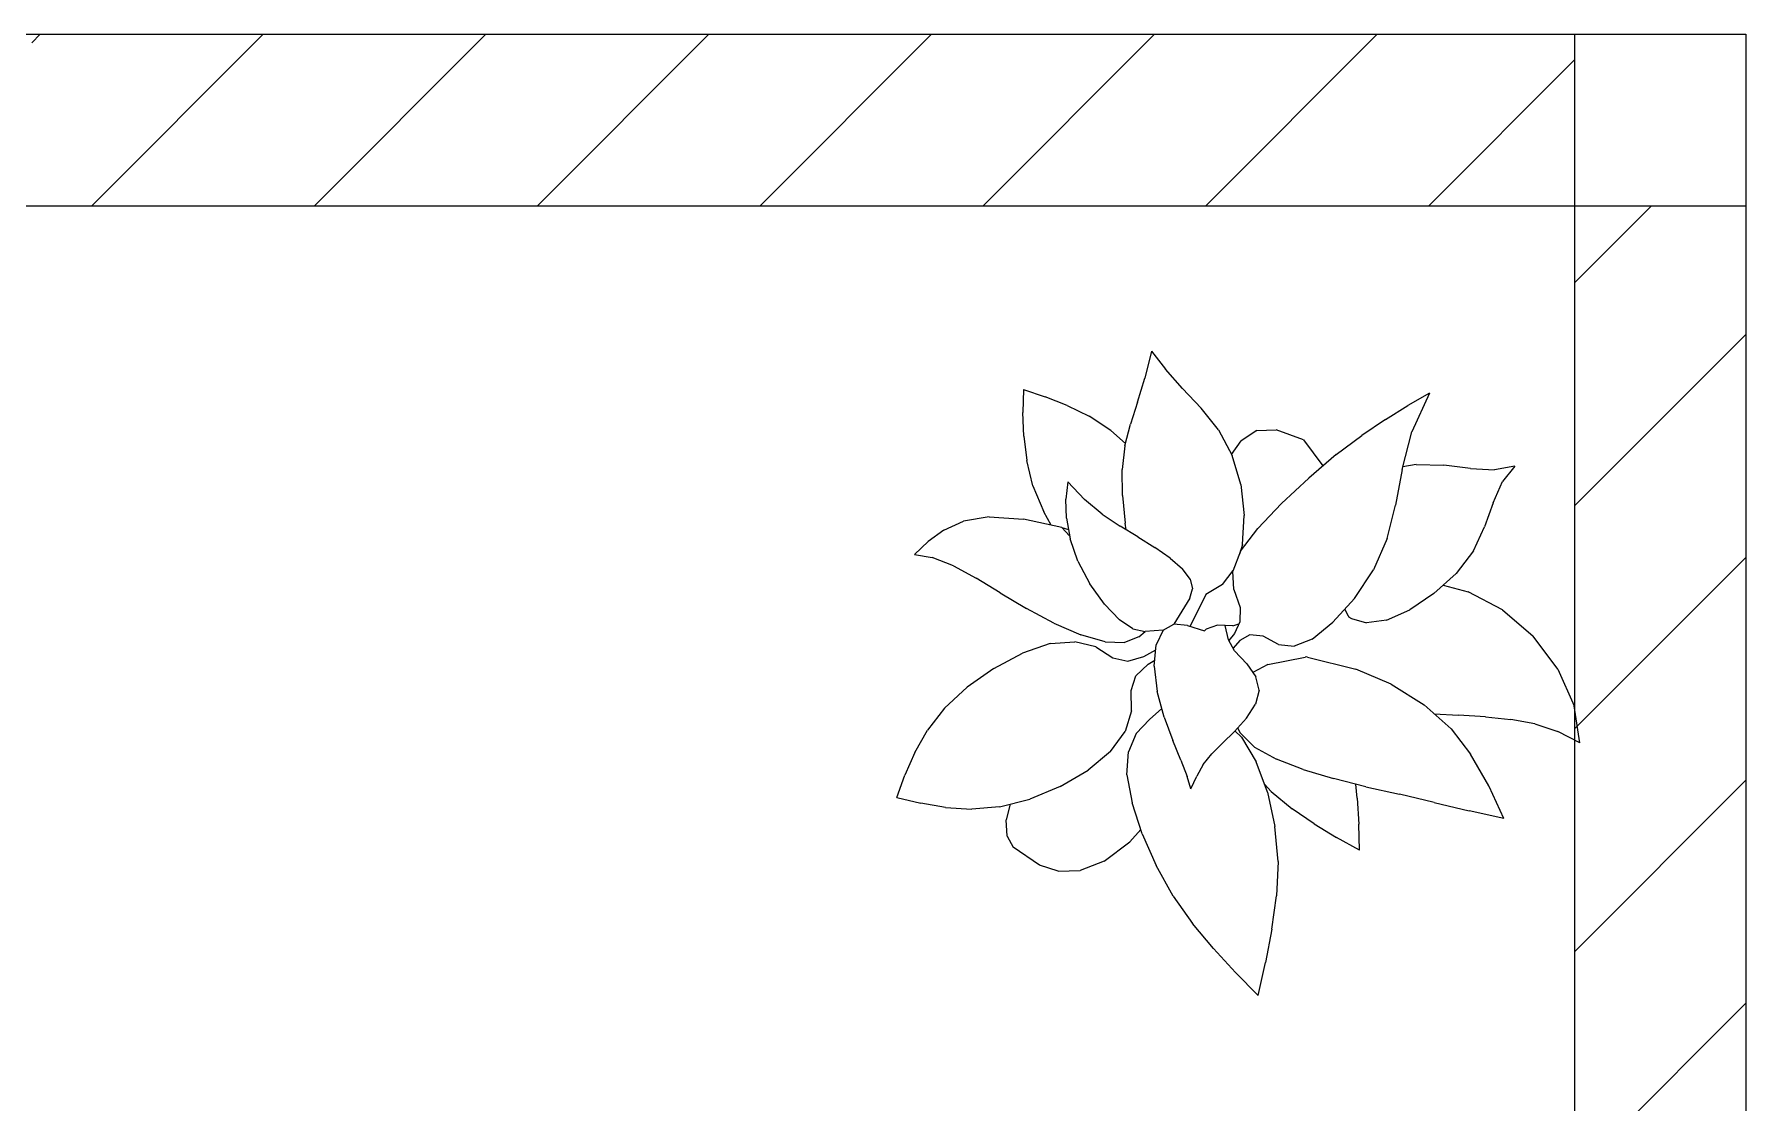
# Model space of a CAD drawing. Header units: metres. Extents: x -2.8 to 13.6, y -0.3 to 16.5.
# Drawn here: x 2.403 to 4.4, y 3.504 to 4.75 of the extents above; entities that cross this region are included whole.
import ezdxf

# ---------------------------------------------------------------- set-up
doc = ezdxf.new("R2010")
doc.units = ezdxf.units.M
for name, color, linetype in [('02-Muros', 250, 'Continuous'), ('05-EspMuro', 252, 'Continuous'), ('07-Muebles', 7, 'Continuous')]:
    doc.layers.add(name, color=color, linetype=linetype)

msp = doc.modelspace()

# ---------------------------------------------------------------- hatches: boundary and pattern name
at = {"layer": '05-EspMuro'}
h = msp.add_hatch(dxfattribs=at)
h.set_pattern_fill('JIS_WOOD', color=256, scale=0.26)
h.paths.add_polyline_path([(4.4, 4.55), (4.2, 4.55), (4.2, 1.9), (4.4, 1.9)])
h.paths.add_polyline_path([(4.2, 4.75), (2.4, 4.75), (2.4, 4.55), (4.2, 4.55)])

# ---------------------------------------------------------------- linework, layer by layer
at = {"layer": '02-Muros'}
for p, q in [((1.2, 4.75), (4.4, 4.75)), ((4.2, 4.75), (4.2, 1.7)), ((4.4, 4.75), (4.4, 1.7)), ((1.2, 4.55), (4.4, 4.55))]:
    msp.add_line(p, q, dxfattribs=at)
at = {"layer": '07-Muebles', "color": 0, "linetype": 'Continuous', "lineweight": 0}
for p, q in [((3.7065, 4.3805), (3.6988, 4.349)), ((3.7065, 4.3805), (3.7229, 4.3596)), ((3.7429, 4.3371), (3.7229, 4.3596)), ((3.5571, 4.3357), (3.5566, 4.3088)), ((3.5571, 4.3357), (3.5826, 4.3273)), ((3.6904, 4.3211), (3.6988, 4.349)), ((3.7429, 4.3371), (3.7646, 4.3139)), ((3.6082, 4.3171), (3.5826, 4.3273)), ((3.6082, 4.3171), (3.6339, 4.3045)), ((3.6904, 4.3211), (3.6819, 4.2955)), ((3.7847, 4.2886), (3.7646, 4.3139)), ((3.9795, 4.3009), (4.0056, 4.3171)), ((4.0311, 4.3313), (4.0056, 4.3171)), ((4.0311, 4.3313), (4.0103, 4.2862)), ((3.5577, 4.2813), (3.5566, 4.3088)), ((3.6592, 4.288), (3.6339, 4.3045)), ((3.6754, 4.2701), (3.6819, 4.2955)), ((3.9795, 4.3009), (3.952, 4.2823)), ((3.5577, 4.2813), (3.5611, 4.253)), ((3.6592, 4.288), (3.6761, 4.2729)), ((3.7847, 4.2886), (3.8006, 4.2587)), ((3.8, 4.2599), (3.8114, 4.2758)), ((3.8294, 4.2879), (3.8114, 4.2758)), ((3.8294, 4.2879), (3.852, 4.2888)), ((3.8838, 4.2771), (3.852, 4.2888)), ((3.8838, 4.2771), (3.9067, 4.2466)), ((3.9222, 4.2598), (3.952, 4.2823)), ((3.9989, 4.2423), (4.0103, 4.2862)), ((3.6754, 4.2701), (3.6724, 4.2424)), ((3.8107, 4.2248), (3.8006, 4.2587)), ((3.9222, 4.2598), (3.89, 4.2323)), ((3.5683, 4.2236), (3.5611, 4.253)), ((3.6727, 4.212), (3.6724, 4.2424)), ((3.9989, 4.2423), (3.9913, 4.2007)), ((4.0156, 4.2484), (3.9998, 4.2454)), ((4.0156, 4.2484), (4.0478, 4.2474)), ((4.0787, 4.2437), (4.0478, 4.2474)), ((4.0787, 4.2437), (4.107, 4.2422)), ((4.1305, 4.2464), (4.107, 4.2422)), ((4.1305, 4.2464), (4.1162, 4.2284)), ((3.5683, 4.2236), (3.5808, 4.193)), ((3.6088, 4.228), (3.6066, 4.2079)), ((3.6088, 4.228), (3.6285, 4.2075)), ((3.8107, 4.2248), (3.8147, 4.1889)), ((3.8582, 4.2027), (3.89, 4.2323)), ((4.1052, 4.2036), (4.1162, 4.2284)), ((3.6074, 4.1856), (3.6066, 4.2079)), ((3.6491, 4.1905), (3.6285, 4.2075)), ((3.6727, 4.212), (3.6757, 4.18)), ((3.8582, 4.2027), (3.8305, 4.1737)), ((3.9816, 4.1619), (3.9913, 4.2007)), ((4.1052, 4.2036), (4.0953, 4.1757)), ((3.4643, 4.1719), (3.4871, 4.1823)), ((3.5173, 4.1871), (3.4871, 4.1823)), ((3.5173, 4.1871), (3.5571, 4.1844)), ((3.6021, 4.1749), (3.5571, 4.1844)), ((3.5895, 4.1776), (3.5808, 4.193)), ((3.6021, 4.1749), (3.6097, 4.1725)), ((3.6021, 4.1749), (3.611, 4.1653)), ((3.6074, 4.1856), (3.6117, 4.1615)), ((3.6491, 4.1905), (3.67, 4.1765)), ((3.6906, 4.164), (3.67, 4.1765)), ((3.6772, 4.1721), (3.6757, 4.18)), ((3.8128, 4.155), (3.8147, 4.1889)), ((4.0823, 4.1478), (4.0953, 4.1757)), ((3.43, 4.1434), (3.446, 4.1585)), ((3.4643, 4.1719), (3.446, 4.1585)), ((3.6206, 4.1357), (3.6117, 4.1615)), ((3.6906, 4.164), (3.7104, 4.1515)), ((3.8128, 4.155), (3.8092, 4.1436)), ((3.8106, 4.1472), (3.8305, 4.1737)), ((3.9816, 4.1619), (3.9655, 4.1253)), ((3.43, 4.1434), (3.4508, 4.14)), ((3.4754, 4.1301), (3.4508, 4.14)), ((3.6206, 4.1357), (3.6348, 4.1093)), ((3.7283, 4.1389), (3.7104, 4.1515)), ((3.7283, 4.1389), (3.7427, 4.1265)), ((3.8106, 4.1472), (3.8016, 4.1239)), ((4.0823, 4.1478), (4.0622, 4.1213)), ((3.4754, 4.1301), (3.5019, 4.1157)), ((3.53, 4.0986), (3.5019, 4.1157)), ((3.7518, 4.1146), (3.7427, 4.1265)), ((3.7518, 4.1146), (3.7544, 4.1033)), ((3.7895, 4.1085), (3.802, 4.1248)), ((3.8025, 4.1027), (3.8016, 4.1239)), ((3.9434, 4.0921), (3.9655, 4.1253)), ((4.0362, 4.0977), (4.0622, 4.1213)), ((3.53, 4.0986), (3.5606, 4.0805)), ((3.6518, 4.0855), (3.6348, 4.1093)), ((3.7515, 4.0926), (3.7544, 4.1033)), ((3.7698, 4.0966), (3.7518, 4.0597)), ((3.7895, 4.1085), (3.7698, 4.0966)), ((3.8025, 4.1027), (3.81, 4.0814)), ((4.0362, 4.0977), (4.0079, 4.0788)), ((4.0471, 4.1076), (4.076, 4.0998)), ((4.1162, 4.0789), (4.076, 4.0998)), ((3.5926, 4.0634), (3.5606, 4.0805)), ((3.6518, 4.0855), (3.6691, 4.0673)), ((3.7515, 4.0926), (3.7328, 4.0621)), ((3.81, 4.0814), (3.8095, 4.0649)), ((3.9434, 4.0921), (3.9183, 4.0644)), ((3.9322, 4.0797), (3.9357, 4.0724)), ((3.9808, 4.0666), (4.0079, 4.0788)), ((4.1162, 4.0789), (4.1518, 4.0483)), ((3.5926, 4.0634), (3.6241, 4.0496)), ((3.685, 4.0565), (3.6691, 4.0673)), ((3.685, 4.0565), (3.6991, 4.0535)), ((3.7201, 4.0552), (3.6991, 4.0535)), ((3.7201, 4.0552), (3.7121, 4.0381)), ((3.7201, 4.0552), (3.7328, 4.0621)), ((3.7487, 4.0607), (3.7328, 4.0621)), ((3.7487, 4.0607), (3.7684, 4.0543)), ((3.7702, 4.0564), (3.7684, 4.0543)), ((3.7836, 4.0608), (3.7702, 4.0564)), ((3.8013, 4.0602), (3.7836, 4.0608)), ((3.7963, 4.0439), (3.7925, 4.0605)), ((3.8013, 4.0602), (3.8084, 4.0626)), ((3.8095, 4.0649), (3.8033, 4.0513)), ((3.894, 4.0448), (3.9183, 4.0644)), ((3.9399, 4.0689), (3.9573, 4.0637)), ((3.9808, 4.0666), (3.9573, 4.0637)), ((3.5885, 4.0394), (3.5561, 4.0283)), ((3.5885, 4.0394), (3.6172, 4.0416)), ((3.6415, 4.0357), (3.6172, 4.0416)), ((3.6524, 4.0414), (3.6241, 4.0496)), ((3.6415, 4.0357), (3.6613, 4.023)), ((3.6524, 4.0414), (3.6749, 4.0409)), ((3.6917, 4.0472), (3.6749, 4.0409)), ((3.6917, 4.0472), (3.6993, 4.0536)), ((3.7097, 4.0131), (3.7121, 4.0381)), ((3.8034, 4.0312), (3.7963, 4.0439)), ((3.8033, 4.0513), (3.7968, 4.0431)), ((3.8097, 4.0432), (3.8018, 4.0341)), ((3.8019, 4.034), (3.8018, 4.0342)), ((3.8215, 4.0496), (3.8097, 4.0432)), ((3.8369, 4.0482), (3.8215, 4.0496)), ((3.8548, 4.0383), (3.8369, 4.0482)), ((3.8548, 4.0383), (3.8729, 4.0364)), ((3.894, 4.0448), (3.8729, 4.0364)), ((4.1806, 4.0098), (4.1518, 4.0483)), ((3.5228, 4.0106), (3.5561, 4.0283)), ((3.6613, 4.023), (3.6788, 4.0188)), ((3.6788, 4.0188), (3.6976, 4.0244)), ((3.6883, 4.0017), (3.7027, 4.0153)), ((3.6976, 4.0244), (3.7115, 4.0323)), ((3.7027, 4.0153), (3.7104, 4.02)), ((3.818, 4.0157), (3.8034, 4.0312)), ((3.818, 4.0157), (3.8285, 4.0008)), ((3.8425, 4.0149), (3.8249, 4.0059)), ((3.8425, 4.0149), (3.8857, 4.0237)), ((3.8887, 4.0237), (3.9452, 4.0096)), ((3.5228, 4.0106), (3.4914, 3.9886)), ((3.6828, 3.9846), (3.6883, 4.0017)), ((3.6877, 3.9999), (3.6879, 4.0004)), ((3.6879, 4.0004), (3.6879, 4.0004)), ((3.7097, 4.0131), (3.7133, 3.9836)), ((3.8322, 3.9852), (3.8285, 4.0008)), ((3.9864, 3.992), (3.9452, 4.0096)), ((4.1806, 4.0098), (4.1999, 3.9668)), ((3.4649, 3.9642), (3.4914, 3.9886)), ((3.6834, 3.961), (3.6828, 3.9846)), ((3.7214, 3.9536), (3.7133, 3.9836)), ((3.8322, 3.9852), (3.8278, 3.9687)), ((3.9864, 3.992), (4.0248, 3.9682)), ((3.4649, 3.9642), (3.4452, 3.9386)), ((3.6834, 3.961), (3.6758, 3.9371)), ((3.7041, 3.951), (3.7186, 3.9639)), ((3.8173, 3.9523), (3.8278, 3.9687)), ((4.0564, 3.9402), (4.0248, 3.9682)), ((4.0366, 3.9577), (4.065, 3.9561)), ((4.0965, 3.9539), (4.065, 3.9561)), ((4.2062, 3.9238), (4.1999, 3.9668)), ((3.4305, 3.9124), (3.4452, 3.9386)), ((3.6589, 3.9136), (3.6758, 3.9371)), ((3.6887, 3.9345), (3.6799, 3.9132)), ((3.6887, 3.9345), (3.7041, 3.951)), ((3.7214, 3.9536), (3.7314, 3.9266)), ((3.7894, 3.9234), (3.8035, 3.9371)), ((3.8173, 3.9523), (3.8035, 3.9371)), ((3.8116, 3.9305), (3.804, 3.9376)), ((3.8071, 3.9411), (3.81, 3.9352)), ((3.8269, 3.9188), (3.81, 3.9352)), ((4.0564, 3.9402), (4.079, 3.9107)), ((4.0965, 3.9539), (4.1258, 3.9511)), ((4.1539, 3.946), (4.1258, 3.9511)), ((4.1539, 3.946), (4.1809, 3.9369)), ((4.2062, 3.9238), (4.1809, 3.9369)), ((3.7409, 3.9035), (3.7314, 3.9266)), ((3.7894, 3.9234), (3.777, 3.911)), ((3.8116, 3.9305), (3.8288, 3.9017)), ((3.8269, 3.9188), (3.8523, 3.9046)), ((3.4305, 3.9124), (3.4188, 3.8862)), ((3.6589, 3.9136), (3.6325, 3.8919)), ((3.678, 3.8863), (3.6799, 3.9132)), ((3.7409, 3.9035), (3.7481, 3.8845)), ((3.767, 3.8986), (3.7594, 3.885)), ((3.767, 3.8986), (3.777, 3.911)), ((3.8419, 3.8661), (3.8288, 3.9017)), ((3.8496, 3.9057), (3.8493, 3.9063)), ((3.8836, 3.8925), (3.8523, 3.9046)), ((4.1001, 3.8735), (4.079, 3.9107)), ((3.4094, 3.8599), (3.4188, 3.8862)), ((3.5999, 3.873), (3.6325, 3.8919)), ((3.678, 3.8863), (3.6839, 3.8537)), ((3.7526, 3.8701), (3.7481, 3.8845)), ((3.7526, 3.8701), (3.7594, 3.885)), ((3.8463, 3.867), (3.8384, 3.8755)), ((3.8836, 3.8925), (3.9189, 3.882)), ((3.9568, 3.8726), (3.9189, 3.882)), ((3.9467, 3.8591), (3.9449, 3.8756)), ((3.4094, 3.8599), (3.4373, 3.8532)), ((3.5294, 3.8491), (3.5645, 3.8582)), ((3.5999, 3.873), (3.5645, 3.8582)), ((3.8419, 3.8661), (3.8506, 3.8263)), ((3.8463, 3.867), (3.8708, 3.8466)), ((3.9467, 3.8591), (3.9486, 3.8288)), ((3.9568, 3.8726), (3.996, 3.8637)), ((4.0366, 3.8543), (3.996, 3.8637)), ((4.1177, 3.8354), (4.1004, 3.873)), ((3.4663, 3.8485), (3.4373, 3.8532)), ((3.4663, 3.8485), (3.4968, 3.8465)), ((3.5294, 3.8491), (3.4968, 3.8465)), ((3.5417, 3.8523), (3.5369, 3.8339)), ((3.6958, 3.8177), (3.6839, 3.8537)), ((3.8965, 3.8292), (3.8708, 3.8466)), ((4.0366, 3.8543), (4.0774, 3.8445)), ((4.1177, 3.8354), (4.0774, 3.8445)), ((3.538, 3.8149), (3.5369, 3.8339)), ((3.538, 3.8149), (3.545, 3.8021)), ((3.6941, 3.8226), (3.6812, 3.8084)), ((3.6958, 3.8177), (3.7121, 3.7805)), ((3.8543, 3.7852), (3.8506, 3.8263)), ((3.8965, 3.8292), (3.9226, 3.8134)), ((3.9493, 3.7987), (3.9486, 3.8288)), ((3.5759, 3.781), (3.545, 3.8021)), ((3.6514, 3.7859), (3.6812, 3.8084)), ((3.9493, 3.7987), (3.9226, 3.8134)), ((3.5978, 3.7741), (3.5759, 3.781)), ((3.5978, 3.7741), (3.6232, 3.775)), ((3.6514, 3.7859), (3.6232, 3.775)), ((3.732, 3.7448), (3.7121, 3.7805)), ((3.8543, 3.7852), (3.8524, 3.7454)), ((3.732, 3.7448), (3.7545, 3.713)), ((3.8469, 3.7064), (3.8524, 3.7454)), ((3.779, 3.684), (3.7545, 3.713)), ((3.8469, 3.7064), (3.8396, 3.6677)), ((3.779, 3.684), (3.8046, 3.6561)), ((3.8312, 3.6291), (3.8046, 3.6561)), ((3.8312, 3.6291), (3.8396, 3.6677))]:
    msp.add_line(p, q, dxfattribs=at)
for centre, start, end in [((3.9418, 4.0753), 205.472, 253.5214), ((3.8871, 4.0171), 76.0011, 101.5866), ((4.0943, 3.8702), 24.707, 29.6354)]:
    msp.add_arc(centre, 0.00672, start, end, dxfattribs=at)

doc.saveas('drawing.dxf')
